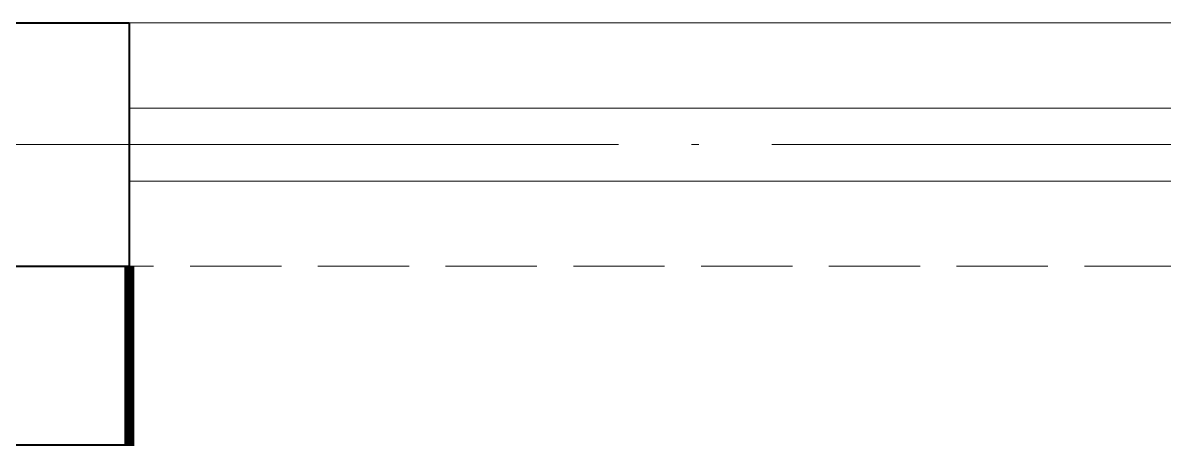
# Model space of a CAD drawing. Extents: x 27938 to 650306, y -92720 to 1524912.
# Drawn here: x 289829 to 290767, y 595707 to 596049 of the extents above; entities that cross this region are included whole.
import ezdxf

# ---------------------------------------------------------------- set-up
doc = ezdxf.new("R2010")
doc.units = 0
doc.header["$LTSCALE"] = 1000
doc.header["$MEASUREMENT"] = 0
doc.linetypes.add('DASH', pattern=[0.35, 0.25, -0.1])
doc.linetypes.add('DOTE', pattern=[2.42, 2, -0.2, 0.02, -0.2])
for name, color, linetype, lineweight in [('DOTE', 19, 'DOTE', 9), ('WALL', 9, 'Continuous', 40), ('平面-栏杆', 135, 'Continuous', 15), ('平面-看线', 45, 'Continuous', 15)]:
    doc.layers.add(name, color=color, linetype=linetype, lineweight=lineweight)

# ---------------------------------------------------------------- blocks, each defined once
blk = doc.blocks.new('GDGDGRDGDGDR')
at = {"layer": 'DOTE', "linetype": 'DOTE', "ltscale": 0.3}
blk.add_line((270116.58, 595948.81), (328916.58, 595948.81), dxfattribs=at)

msp = doc.modelspace()

# ---------------------------------------------------------------- linework, layer by layer
at = {"color": 8, "const_width": 8}
msp.add_lwpolyline([(289916.58, 595848.81), (289916.58, 595698.81), (289616.58, 595698.81), (289616.58, 595848.81)], dxfattribs=at)
at = {"layer": 'WALL', "color": 8}
for p, q in [((289816.58, 596048.81), (289916.58, 596048.81)), ((289916.58, 596048.81), (289916.58, 595848.81)), ((289716.58, 595848.81), (289916.58, 595848.81))]:
    msp.add_line(p, q, dxfattribs=at)
at = {"layer": '平面-栏杆', "color": 8}
for p, q in [((295816.58, 595978.81), (289916.58, 595978.81)), ((295816.58, 595918.81), (289916.58, 595918.81))]:
    msp.add_line(p, q, dxfattribs=at)
at = {"layer": '平面-看线', "color": 8}
msp.add_line((295816.58, 596048.81), (289916.58, 596048.81), dxfattribs=at)
at = {"layer": '平面-看线', "color": 8, "linetype": 'DASH', "ltscale": 0.3}
msp.add_line((295816.58, 595848.81), (289916.58, 595848.81), dxfattribs=at)

# ---------------------------------------------------------------- block references
msp.add_blockref('GDGDGRDGDGDR', (0, 0))

doc.saveas('drawing.dxf')
